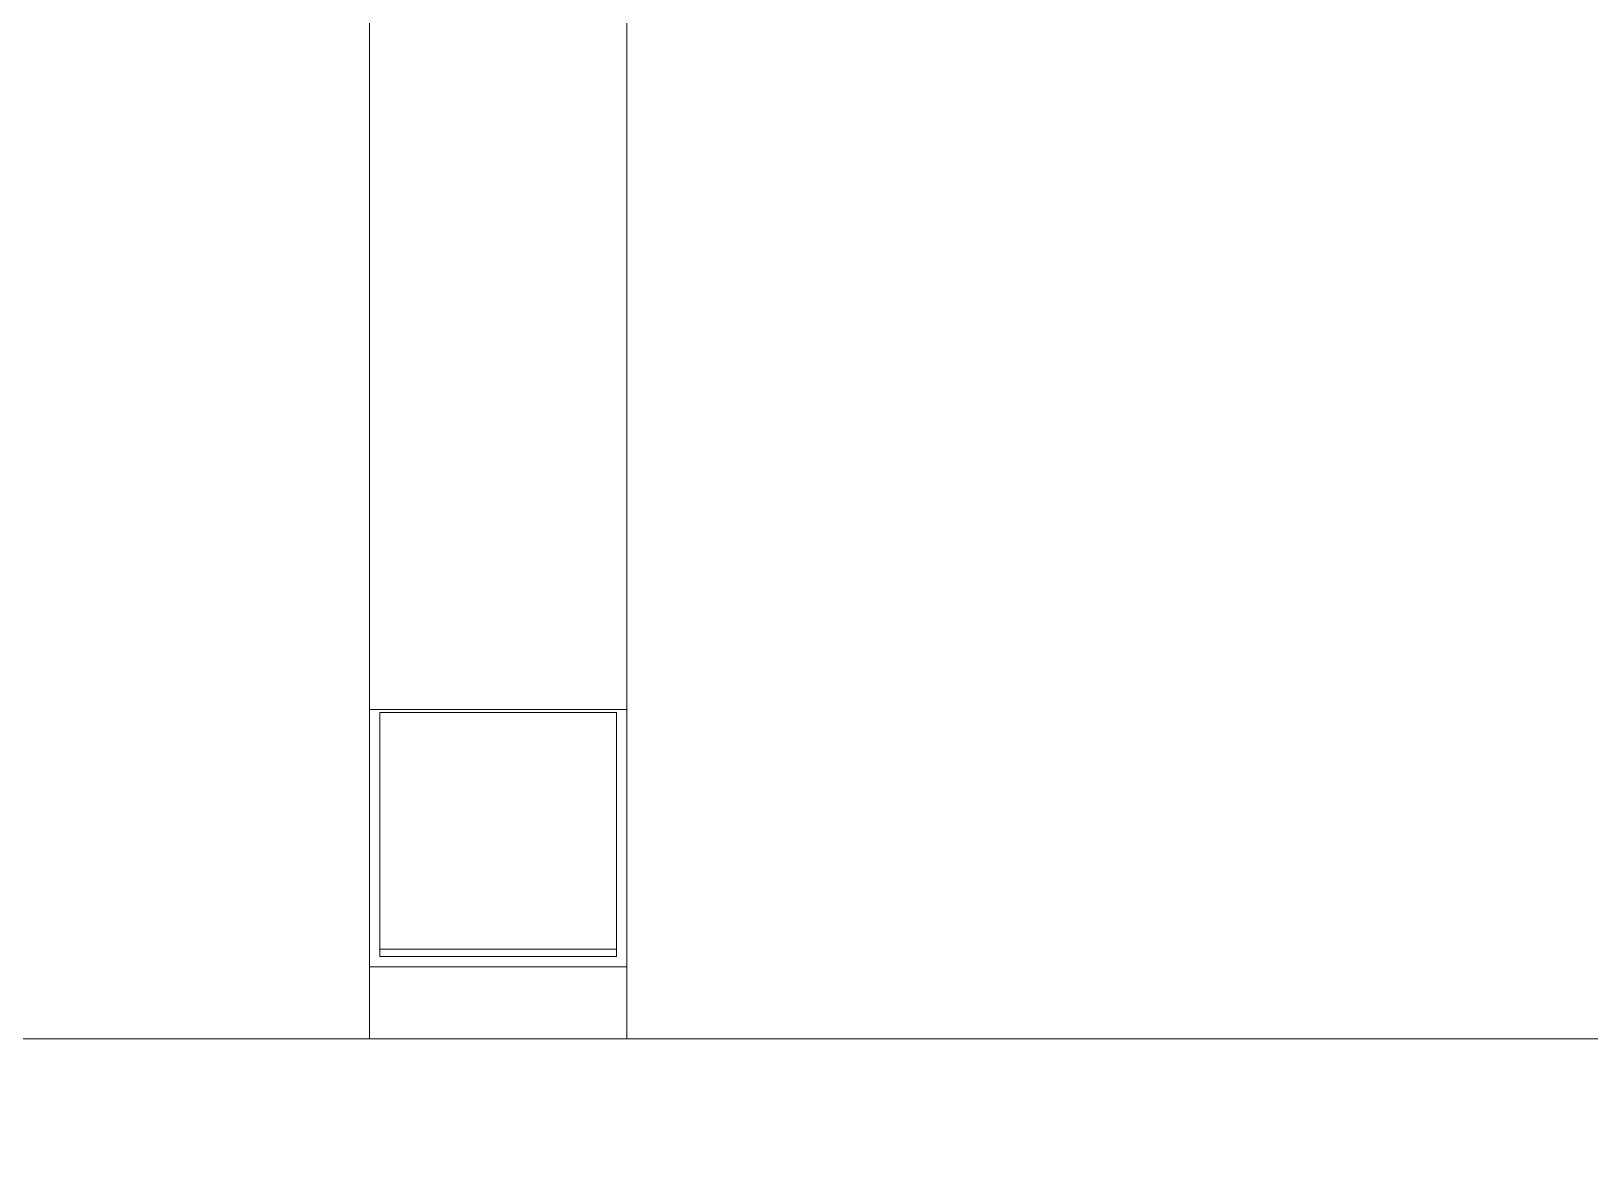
# Model space of a CAD drawing. Header units: centimetres. Extents: x -13467 to 3766, y -437 to 1921.
# Drawn here: x -8554.63 to -8524.35, y 115.87 to 137.72 of the extents above; entities that cross this region are included whole.
import ezdxf

# ---------------------------------------------------------------- set-up
doc = ezdxf.new("R2010")
doc.units = ezdxf.units.CM
doc.layers.add('G-IMPT', color=7, linetype='Continuous', lineweight=9)
doc.layers.add('M-EQPM', color=7, linetype='Continuous', lineweight=9)

# ---------------------------------------------------------------- blocks, each defined once
blk = doc.blocks.new('EQ-02-004 - EQ-02-004_dwg_Agrupar_892-1526218-Sección 1-1')
at = {"layer": 'G-IMPT'}
blk.add_line((-8678.594, 118.129), (-8392.627, 118.129), dxfattribs=at)
blk.add_line((-8678.594, 118.129), (-8392.627, 118.129), dxfattribs=at)
at = {"layer": 'G-IMPT', "flags": 128}
blk.add_lwpolyline([(-8054.093, 181.18), (-8059.093, 181.18), (-8059.093, 118.129), (-8387.627, 118.129), (-8387.627, 181.18), (-8392.627, 181.18), (-8392.627, 118.129), (-8678.594, 118.129), (-8678.594, 181.18), (-8684.094, 181.18), (-8684.094, 171.629), (-8683.594, 171.629), (-8683.594, 102.629), (-8678.594, 102.629), (-8678.594, 108.129), (-8393.094, 108.129), (-8393.094, 102.629), (-8388.094, 102.629), (-8388.094, 108.129), (-7432.119, 108.129)], dxfattribs=at)
blk = doc.blocks.new('EQ-02-004 - EQ-02-004_dwg_Agrupar_772-V75-Sección 1-1')
at = {"layer": 'M-EQPM', "color": 136, "true_color": 0x007f7f}
for p, q in [((-8548.054, 179.114), (-8548.054, 124.529)), ((-8548.054, 179.114), (-8548.054, 124.529)), ((-8548.054, 179.114), (-8548.054, 124.529)), ((-8543.054, 179.114), (-8543.054, 124.529)), ((-8543.054, 124.529), (-8543.054, 179.114)), ((-8543.054, 179.114), (-8543.054, 124.529)), ((-8548.054, 124.529), (-8548.054, 119.529)), ((-8548.054, 124.529), (-8543.054, 124.529)), ((-8543.254, 124.471), (-8547.854, 124.471)), ((-8547.854, 124.471), (-8547.854, 119.871)), ((-8547.854, 124.471), (-8543.254, 124.471)), ((-8547.854, 119.871), (-8547.854, 124.471)), ((-8543.254, 124.471), (-8543.254, 119.871)), ((-8543.254, 119.871), (-8543.254, 124.471)), ((-8543.054, 124.529), (-8543.054, 119.529)), ((-8547.854, 119.729), (-8547.854, 119.871)), ((-8547.854, 119.871), (-8543.254, 119.871)), ((-8547.854, 119.871), (-8543.254, 119.871)), ((-8547.854, 119.729), (-8547.854, 119.871)), ((-8547.854, 119.729), (-8543.254, 119.729)), ((-8547.854, 119.729), (-8543.254, 119.729)), ((-8543.254, 119.729), (-8547.854, 119.729)), ((-8543.254, 119.729), (-8543.254, 119.871)), ((-8543.254, 119.729), (-8543.254, 119.871)), ((-8548.054, 118.129), (-8548.054, 119.529)), ((-8548.054, 119.529), (-8543.054, 119.529)), ((-8543.054, 119.529), (-8543.054, 118.129))]:
    blk.add_line(p, q, dxfattribs=at)
at = {"layer": 'M-EQPM', "color": 136, "true_color": 0x007f7f, "flags": 128}
for points in [[(-8543.054, 118.129), (-8543.054, 119.529), (-8548.054, 119.529), (-8548.054, 124.529), (-8543.054, 124.529)], [(-8548.054, 124.529), (-8548.054, 119.529), (-8548.054, 118.129)], [(-8548.054, 124.529), (-8543.054, 124.529), (-8543.054, 119.529), (-8548.054, 119.529), (-8548.054, 118.129)], [(-8543.254, 119.871), (-8543.254, 124.471), (-8547.854, 124.471), (-8547.854, 119.871)], [(-8543.054, 124.529), (-8543.054, 119.529), (-8543.054, 118.129)], [(-8547.854, 119.871), (-8547.854, 119.729), (-8543.254, 119.729), (-8547.854, 119.729), (-8543.254, 119.729)], [(-8543.254, 119.729), (-8543.254, 119.871), (-8547.854, 119.871)]]:
    blk.add_lwpolyline(points, dxfattribs=at)
blk = doc.blocks.new('EQ-02-004 - EQ-02-004_dwg-1526208-Sección 1-1')
for name in ['EQ-02-004 - EQ-02-004_dwg_Agrupar_892-1526218-Sección 1-1', 'EQ-02-004 - EQ-02-004_dwg_Agrupar_772-V75-Sección 1-1']:
    blk.add_blockref(name, (0, 0))
blk = doc.blocks.new('EQ-02-004 - EQ-02-004-1526283-Sección 1-1')
blk.add_blockref('EQ-02-004 - EQ-02-004_dwg-1526208-Sección 1-1', (0, 0))
blk = doc.blocks.new('PQ_RVR_MEP-01_ZZ_ZZ_MO_T_A_rvt-1-Sección 1-1')
at = {"layer": 'M-EQPM', "lineweight": 9}
blk.add_blockref('EQ-02-004 - EQ-02-004-1526283-Sección 1-1', (0, 0), dxfattribs=at)

msp = doc.modelspace()

# ---------------------------------------------------------------- block references
at = {"lineweight": 5}
msp.add_blockref('PQ_RVR_MEP-01_ZZ_ZZ_MO_T_A_rvt-1-Sección 1-1', (0, 0), dxfattribs=at)

doc.saveas('drawing.dxf')
